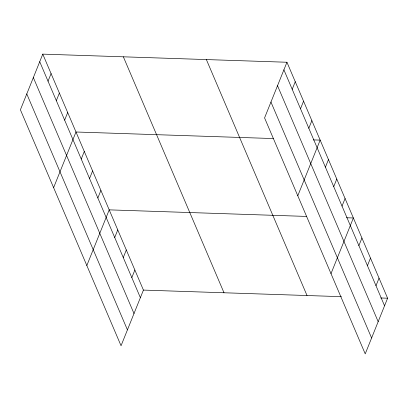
<?xml version="1.0" encoding="UTF-8"?>
<svg xmlns="http://www.w3.org/2000/svg" width="408" height="408" viewBox="0 0 408 408"><rect width="100%" height="100%" fill="white"/><g stroke="black" fill="none" stroke-linecap="round" stroke-linejoin="round"><path stroke-width="0.61" d="M42.774 54.131L20.4 109.793L121.049 345.749L143.427 290.088L42.774 54.131L286.952 62.251L387.6 298.207L365.226 353.869L264.573 117.912L286.952 62.251M48.032 81.187L51.082 73.598M56.335 100.648L59.384 93.065M64.637 120.115L67.687 112.532M53.616 187.66L75.99 131.998L273.319 138.557M81.243 159.049L84.293 151.465M89.546 178.515L92.601 170.932M97.854 197.982L100.903 190.393M86.828 265.526L109.206 209.86L306.53 216.424M114.709 237.507L117.759 229.918M123.267 257.56L126.317 249.976M131.82 277.619L134.869 270.03M292.205 89.306L295.254 81.717M300.507 108.773L303.557 101.184M308.81 128.239L311.86 120.651M297.789 195.779L320.163 140.117L313.293 139.888M325.416 167.168L328.465 159.584M333.724 186.635L336.773 179.051M342.026 206.101L345.076 198.518M331 273.646L353.379 217.979L346.509 217.755M358.882 245.626L361.932 238.037M367.44 265.679L370.49 258.096M375.992 285.738L379.042 278.149M143.427 290.088L341.379 296.667M380.73 297.978L387.6 298.207M283.902 69.839L384.55 305.796M277.522 85.706L378.17 321.657M270.953 102.051L371.601 338.002M206.371 59.573L307.025 295.525M123.354 56.809L224.002 292.765M39.724 61.72L140.377 297.672M33.349 77.581L133.997 313.538M26.78 93.927L127.429 329.883"/></g></svg>
